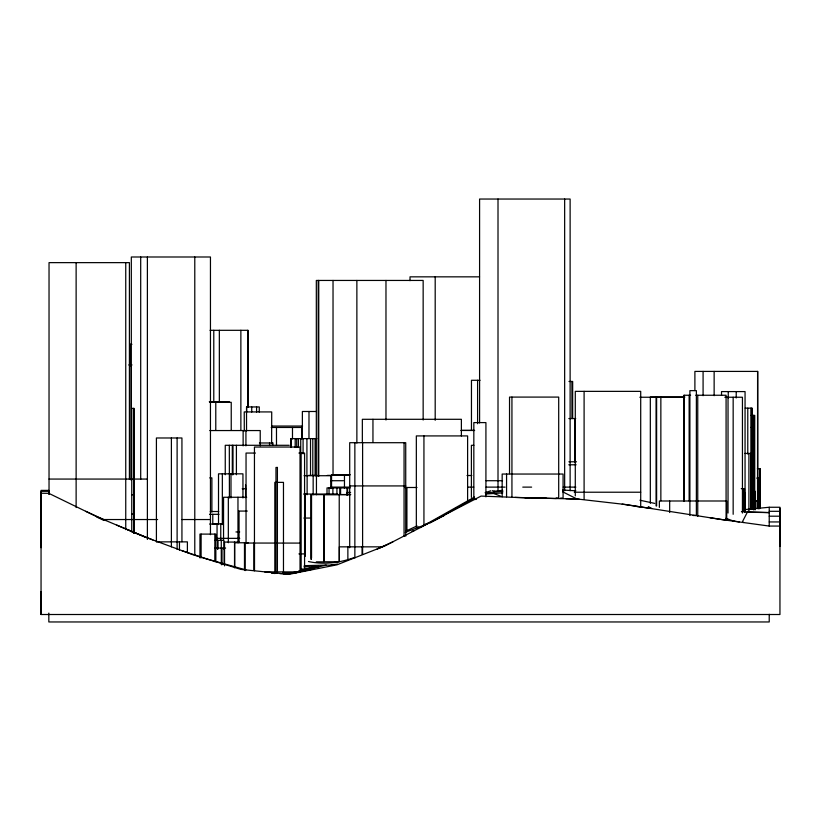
<?xml version="1.0" encoding="UTF-8"?>
<svg xmlns="http://www.w3.org/2000/svg" width="821" height="821" viewBox="0 0 821 821"><rect width="100%" height="100%" fill="white"/><g stroke="black" fill="none" stroke-linecap="round" stroke-linejoin="round"><path stroke-width="1.23" d="M745.211 509.543L769.226 507.255L779.95 507.255L779.95 614.508L41.05 614.508L41.05 492.795M779.95 546.468L779.95 508.137M502.698 490.311L494.416 491.225L494.047 493.626L500.728 496.202M330.976 565.495L331.089 564.899L337.503 564.078M749.214 510.221L747.521 511.873L742.543 521.509L743.539 522.536M296.884 572.247L297.407 571.939L288.961 573.663L282.845 573.376L288.961 573.838L311.918 569.384M474.528 497.023L420.157 527.595M443.094 515.721L474.559 497.937M429.988 522.956L444.53 515.352M386.127 545.288L481.065 496.089L529.093 497.937M405.595 531.228L417.037 525.933M393.023 541.778L377.188 548.951L386.609 545.041M427.146 524.044L405.307 532.326M385.018 545.852L336.99 564.817L288.961 574.341L240.933 569.405L192.904 554.709L144.886 536.975L96.857 516.737L48.829 493.339L41.05 493.236M423.769 524.855L428.357 523.141M332.433 565.207L326.122 565.105L298.659 571.683M485.201 492.651L490.794 490.773M299.573 571.221L319.133 566.49L313.725 566.818L299.337 571.057M353.399 557.839C339.217 563.001 323.094 564.797 308.46 561.523M412.07 531.238L414.02 530.705M296.104 571.95L288.961 573.458L282.64 573.356M298.895 570.78L303.565 569.856M296.299 572.884L283.307 573.756M502.914 491.276L485.344 492.939M502.801 492.877L485.775 494.026M307.003 568.861L301.143 569.107M326.122 565.105L304.242 565.669M562.601 490.178L564.674 490.158M303.893 566.839L313.725 566.818M479.526 276.841L410.018 276.841L410.018 280.679M210.032 330.309L248.004 330.309L248.004 407.267M131.945 344.297L130.149 344.297L130.149 365.992M128.794 364.945L132.027 364.945M480.059 380.287L471.459 380.287L471.459 430.122M568.984 381.467L572.668 381.467L572.668 418.525M690.625 395.25L683.872 395.25L683.872 501.005M695.756 395.25L726.082 395.25L726.082 520.124M684.888 397.046L650.324 397.046L650.324 503.345M639.846 397.241L684.365 397.241M724.81 397.241L742.441 397.241L742.441 513.043M209.304 401.746L229.316 401.746M209.837 402.311L231.235 402.311L231.235 430.42M745.232 408.15L752.005 408.15M316.311 411.485L302.374 411.485L302.374 438.311M751.01 415.364L754.725 415.364L754.725 509.564M568.85 418.566L575.716 418.566M271.597 426.048L302.59 426.048M751.102 427.32L753.442 427.32L753.442 509.287M271.197 427.464L301.728 427.464L301.728 438.927M461.597 430.389L474.261 430.389M209.786 430.553L260.226 430.553L260.226 445.875M460.848 430.471L474.63 430.471M316.834 438.609L290.87 438.609L290.87 447.496M259.405 442.981L272.849 442.981M289.238 445.29L225.252 445.29L225.252 474.754M473.861 445.31L471.398 445.31L471.398 497.372M255.434 453.059L246.043 453.059L246.043 542.465M298.906 453.059L304.581 453.059L304.581 568.009M744.811 453.449L751.174 453.449L751.174 509.359M568.891 461.792L576.486 461.792M568.768 464.789L576.137 464.789M757.414 468.658L760.154 468.658L760.154 508.363M350.187 474.692L331.551 474.692L331.551 488.505M308.563 475.39L317.091 475.39M327.374 475.39L349.572 475.39M467.016 475.513L471.808 475.513M304.016 475.718L331.561 475.718M209.766 477.894L211.89 477.894L211.89 512.15M756.746 478.109L759.271 478.109L759.271 508.692M49.034 479.064L147.39 479.064M330.75 480.716L343.394 480.716M486.124 480.716L502.555 480.716M349.705 485.929L405.728 485.929M330.75 487.12L349.797 487.12M467.621 487.12L473.738 487.12M486.124 487.12L505.079 487.12M522.772 487.12L531.618 487.12M563.216 487.12L575.86 487.12M404.548 487.489L416.996 487.489M350.136 487.91L327.015 487.91L327.015 494.314M741.26 488.669L744.534 488.669L744.555 512.078M242.205 488.752L246.064 488.752M41.05 491.307L48.829 491.307M574.238 492.22L640.708 492.22M350.629 492.487L346.739 492.487L346.739 495.053M744.555 492.867L745.242 492.867L745.242 512.078M303.575 494.047L337.534 494.047M350.598 494.54L324.316 494.54L324.316 561.769L339.227 561.769L339.227 494.54M350.629 494.622L311.118 494.622L311.118 559.317M131.75 494.827L134.028 494.827M246.7 497.259L223.548 497.259L223.548 540.228M556.176 497.937L558.701 497.937L558.701 397.087L509.533 397.087L509.533 473.686M560.579 498.06L563.083 498.06L563.083 474.045L502.165 474.045L502.165 496.797M476.252 499.435L473.83 499.435L473.83 422.599L485.919 422.599L485.919 496.879M755.002 500.913L757.537 500.913M753.545 506.044L755.084 506.044L755.084 509.882M636.932 506.629L640.708 506.629L640.708 391.36L575.285 391.36L575.285 495.822M247.306 511.073L238.644 511.073L238.644 542.517M769.226 511.309L779.95 511.309M210.238 511.514L218.755 511.514M131.75 514.028L134.028 514.028M209.571 514.315L219.012 514.315M693.14 515.506L696.372 515.506L696.372 390.642L689.897 390.642L689.897 515.506M769.226 516.193L779.95 516.193M303.873 518.061L311.169 518.061M102.841 519.539L157.632 519.539M181.975 519.539L210.453 519.539M769.226 521.94L779.95 521.94M213.994 523.901L223.322 523.901M209.642 524.055L217.052 524.055L217.052 540.341M531.618 497.998L577.122 498.983L625.15 504.474L721.197 519.488L769.226 526.066L779.95 526.066M418.864 527.174L416.339 527.174L416.339 435.92L467.611 435.92L467.611 500.553M235.945 531.946L239.691 531.946M216.375 538.35L239.742 538.35M214.969 540.341L223.846 540.341L223.846 549.116M156.411 541.87L187.393 541.87L187.393 552.677M239.116 542.065L224.544 542.065L224.544 565.864M248.322 542.773L234.693 542.773L234.693 567.834M300.034 543.092L245.151 543.04L245.151 570.605M382.453 546.848L339.34 546.848L339.34 561.256M215.02 548.069L225.601 548.069M298.906 553.908L304.581 553.908M316.29 561.851L323.823 561.851L323.823 494.622M264.578 571.898L300.034 571.898L300.034 447.035L254.448 447.035L254.448 570.626L254.448 543.092M272.09 573.12L275.815 573.12M283.255 573.12L290.213 573.12M279.766 573.612L283.471 573.612L283.471 482.368L274.83 482.368L274.83 573.612M747.736 512.242L769.226 512.591L741.425 511.668M272.531 573.181L275.056 573.232M556.31 498.532L515.034 497.403M524.988 497.783L546.642 498.316M565.977 498.737L579.349 499.23M271.833 572.863L275.507 573.037L271.813 572.822M563.216 490.065L575.86 490.804M622.185 504.135L649.165 508.209M710.052 517.733L724.933 520.001M725.918 518.267L732.999 520.904L739.218 521.94M639.928 500.215L654.706 503.406M245.951 569.918L206.553 558.885L181.78 550.604M732.968 520.904L734.036 521.222M492.518 490.65L494.416 491.225M127.686 529.73L152.891 539.931M116.787 525.132L144.886 536.975M85.651 511.278L105.878 520.535M96.857 517.086L103.713 520.309M562.754 491.851L575.798 498.409M648.323 506.608L651.617 508.373M769.226 507.255L769.226 526.097M769.226 614.282L769.226 621.959L48.829 621.959L48.829 613.082M759.877 468.658L759.877 508.363M759.015 478.109L758.932 508.692M758.655 478.109L758.655 508.692M757.783 508.692L757.732 371.41L694.894 371.41L694.894 390.58M757.588 371.41L757.537 508.497M755.833 500.913L755.833 508.497M755.392 509.02L755.392 491.327L755.125 509.02M753.627 415.364L753.545 509.882M753.206 427.32L753.206 509.287M752.005 508.804L751.913 408.15L751.82 508.804M750.876 408.15L750.928 509.359M750.763 453.449L750.763 509.359M748.906 453.449L748.906 509.359M747.777 408.15L747.777 454.023M745.058 510.375L745.058 391.586L721.526 391.586L721.526 395.424M743.754 488.669L743.754 511.421M736.221 391.586L736.221 397.98M733.163 397.241L733.163 514.315M728.248 391.586L728.248 397.98M728.032 397.241L728.032 513.043M726.718 520.206L726.718 500.995L659.366 500.995L659.366 507.399M714.137 371.41L714.137 395.691M703.084 371.41L703.084 395.691M697.747 395.25L697.747 516.296M689.137 395.25L689.137 501.005M684.221 395.25L684.221 501.005M669.669 500.995L669.669 512.52M660.854 397.046L660.854 500.779M656.615 397.046L656.615 505.9M656.071 397.046L656.071 505.9M584.1 391.36L584.1 499.425M574.731 418.566L574.731 461.854M571.919 381.467L571.95 418.525M570.123 490.763L570.123 199.041L479.587 199.041L479.587 422.948M564.653 199.041L564.653 490.763M511.935 397.087L511.935 496.664M506.567 474.045L506.567 496.797M498.008 199.041L498.008 490.763M477.596 380.287L477.596 423.728M461.381 435.972L461.381 419.295L362.348 419.295L362.348 442.386M435.192 276.841L435.192 420.28M423.934 435.92L423.934 524.64M423.154 420.013L423.154 280.443L316.321 280.443L316.321 476.354M406.918 487.489L406.918 531.721M405.728 536.195L405.728 442.704L349.705 442.704L349.705 547.73M404.065 442.704L404.065 536.482M385.973 280.443L385.973 420.013M372.95 419.295L372.95 442.386M362.605 442.704L362.605 554.175M362.071 546.848L362.071 554.052M356.868 280.443L356.868 443.063M354.857 442.704L354.857 557.972M347.868 546.848L347.868 560.055M347.673 492.487L347.673 495.053M347.611 487.91L347.611 493.031M346.996 487.91L346.996 493.031M344.461 474.692L344.461 488.505M340.592 487.91L340.592 494.314M339.781 487.91L339.781 494.314M336.928 487.91L336.928 494.314M333.028 280.443L333.028 475.072M332.895 487.91L332.895 494.314M330.781 475.718L330.781 488.403M329.047 487.91L329.047 494.314M318.753 280.443L318.753 476.354M318.179 280.443L318.179 476.354M316.444 475.718L316.444 494.745M315.1 438.609L315.1 475.431M313.16 475.718L313.16 494.745M312.801 438.609L312.801 475.431M311.539 494.622L311.539 558.054M311.262 494.622L311.262 559.317M310.523 438.609L310.523 475.431M308.994 411.485L308.973 438.311M307.126 475.718L307.126 494.745M306.921 438.609L306.921 475.431M305.196 494.047L305.196 556.484M303.082 438.609L303.082 453.849M301.143 453.059L301.143 569.292M300.732 438.609L300.732 453.849M298.434 438.609L298.434 447.496M296.72 438.609L296.72 447.496M295.201 438.609L295.201 447.496M292.481 427.464L292.481 438.927M291.014 438.609L291.014 447.496M276.482 427.464L276.492 445.29M272.777 442.981L272.849 445.526M271.628 443.709L271.72 411.926L244.237 411.926L244.299 431.004M269.545 442.981L269.586 445.526M259.262 412.039L259.282 406.939L246.526 406.939L246.546 431.004M256.583 406.939L256.593 412.039M254.079 543.04L254.079 570.605M251.719 406.939L251.749 412.039M247.788 330.309L247.788 407.267M246.628 406.939L246.628 412.039M245.931 430.553L245.931 445.875M245.582 484.975L245.582 497.69M244.484 542.773L244.484 570.338M243.129 430.553L243.129 445.875M242.944 497.947L242.944 473.84L218.509 473.84L218.509 524.588M240.871 330.309L240.871 430.358M238.798 511.073L238.798 542.517M237.967 497.259L237.967 542.753M236.407 445.29L236.407 474.754M234.529 542.065L234.529 567.126M233 445.29L233 474.754M232.312 445.29L232.312 474.754M230.988 473.84L230.988 497.947M229.316 445.29L229.418 497.947M228.33 497.259L228.33 542.753M224.154 548.069L224.154 564.715M222.347 473.84L222.347 524.588M222.009 548.069L222.009 564.715M221.27 540.341L221.311 564.715M220.757 523.901L220.757 540.546M219.34 330.309L219.34 402.136M217.914 540.341L217.914 549.116M217.503 540.341L217.503 549.116M215.851 561.667L215.851 534.102L199.955 534.102L199.955 557.911M215.779 402.311L215.779 430.42M214.835 534.102L214.835 561.667M213.778 330.309L213.778 402.136M212.783 514.315L212.783 524.424M210.453 534.707L210.453 256.994L131.319 256.994L131.319 479.382M201.135 534.102L201.104 557.911M194.782 256.994L194.782 554.924M181.934 541.716L181.934 437.983L156.411 437.983L156.411 541.716M179.46 541.87L179.46 550.275M177.11 437.983L177.11 549.403M171.394 437.983L171.394 546.837M147.39 256.994L147.39 539.448M140.699 256.994L140.699 479.382M134.028 533.24L134.028 408.376L131.75 408.376L131.75 531.967M133.731 408.376L133.731 533.24M131.175 364.945L131.175 480.203M130.293 344.297L130.293 365.992M129.41 479.341L129.41 262.638L49.034 262.638L49.034 494.355M125.746 262.638L125.746 529.648M76.127 262.638L76.127 507.542M48.829 494.016L48.829 490.383L41.05 490.383L41.05 547.699M41.05 591.531L41.05 614.508M277.406 467.447L275.979 467.447L275.979 573.109L277.406 573.109L277.406 467.447"/></g></svg>
